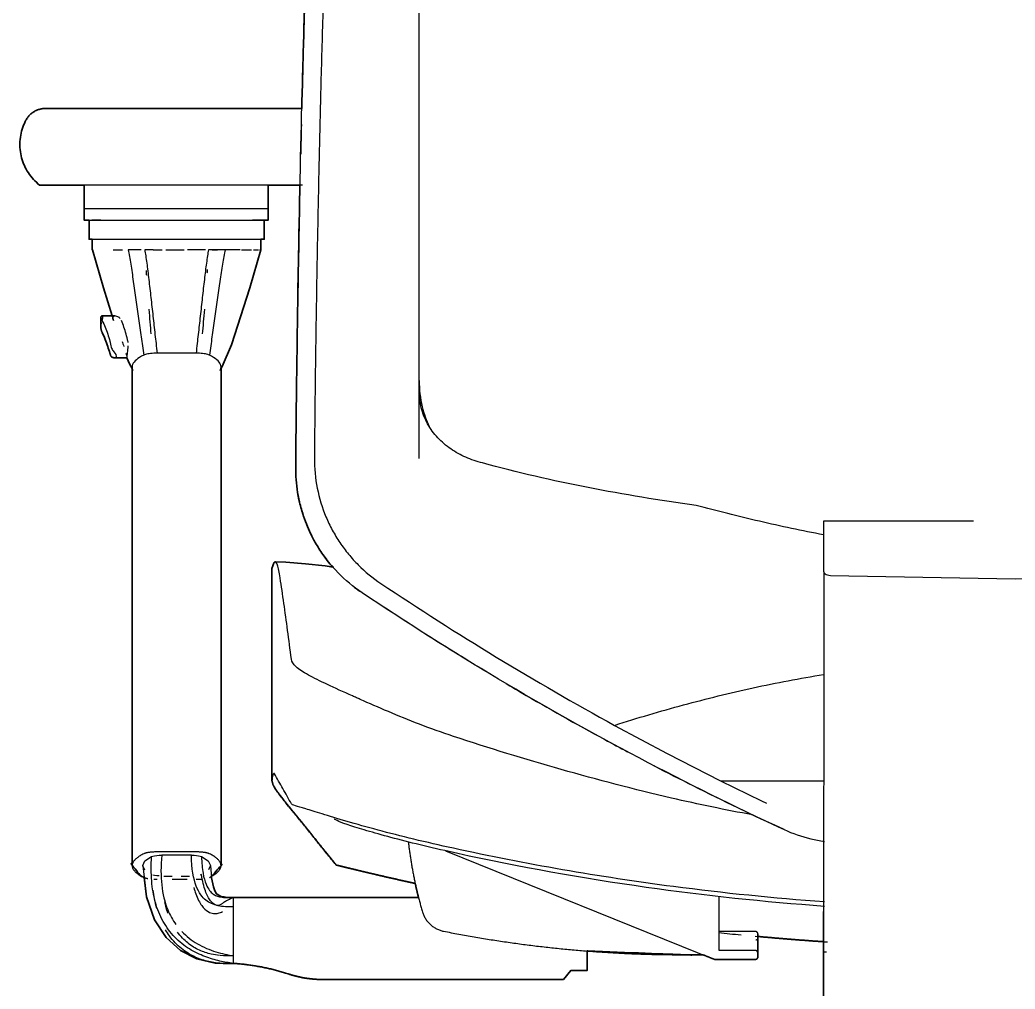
# Model space of a CAD drawing. Header units: millimetres. Extents: x 0 to 2114, y 0 to 2886.
# Drawn here: x 133.4 to 471.1, y 627.8 to 956.9 of the extents above; entities that cross this region are included whole.
import ezdxf

# ---------------------------------------------------------------- set-up
doc = ezdxf.new("R2010")
doc.units = ezdxf.units.MM
doc.layers.add('Blocks', color=7, linetype='Continuous')
doc.layers.add('Blocks$Inner', color=7, linetype='Continuous', lineweight=25, true_color=0x007f00)
doc.layers.add('Blocks$Outline', color=7, linetype='Continuous', lineweight=35, true_color=0xff3f3f)

# ---------------------------------------------------------------- blocks, each defined once
blk = doc.blocks.new('Verus Stool Office Chair Back')
at = {"layer": 'Blocks$Inner'}
for p, q in [((160.8, 888.88), (157.83, 888.88)), ((165.02, 878.82), (166.91, 878.82)), ((166.36, 878.82), (168.23, 878.82)), ((174.52, 878.82), (170.08, 878.82)), ((178.59, 878.82), (175.73, 878.82)), ((178.64, 878.82), (181.66, 878.82)), ((198.67, 878.82), (200.39, 878.82)), ((203.48, 878.82), (203.01, 878.82)), ((208.56, 878.82), (211.92, 878.82)), ((212.62, 878.82), (214.31, 878.82)), ((214.71, 878.82), (215.13, 878.82)), ((160.87, 855.88), (160.87, 852.49)), ((171.46, 839.04), (171.46, 669.74)), ((201.64, 669.74), (201.64, 839.04)), ((268.87, 807.97), (268.87, 831.06)), ((218.92, 770.63), (218.92, 698.6)), ((219.82, 701.04), (219.58, 701.05)), ((195.03, 666.69), (194.6, 666.53)), ((205.73, 655.74), (205.73, 639.08)), ((383.81, 646.59), (383.81, 645.23)), ((205.73, 639.08), (205.72, 636.54)), ((358.41, 639.47), (365.17, 639.47))]:
    blk.add_line(p, q, dxfattribs=at)
for points in [[(228.12, 926.79), (225.67, 926.79), (222.54, 926.79), (218.98, 926.79), (218.76, 926.79), (218.51, 926.79), (218.23, 926.79), (217.92, 926.79), (217.58, 926.79), (217.21, 926.79), (216.81, 926.79), (216.37, 926.79), (215.91, 926.79), (215.42, 926.79), (214.91, 926.79), (214.37, 926.79), (213.8, 926.79), (213.21, 926.79), (212.59, 926.79), (211.95, 926.79), (211.29, 926.79), (210.61, 926.79), (209.91, 926.79), (209.2, 926.79), (208.46, 926.79), (207.71, 926.79), (206.94, 926.79), (206.16, 926.79), (205.37, 926.79), (204.57, 926.79), (203.76, 926.79), (202.94, 926.79), (202.11, 926.79), (201.66, 926.79), (197.26, 926.79), (192.83, 926.79), (188.4, 926.79), (183.96, 926.79), (179.52, 926.79), (175.08, 926.79), (173.81, 926.79), (172.94, 926.79), (172.06, 926.79), (171.2, 926.79), (170.34, 926.79), (169.49, 926.79), (168.65, 926.79), (167.82, 926.79), (167, 926.79), (166.2, 926.79), (165.42, 926.79), (164.65, 926.79), (163.9, 926.79), (163.17, 926.79), (162.46, 926.79), (161.78, 926.79), (161.11, 926.79), (160.47, 926.79), (159.85, 926.79), (159.26, 926.79), (158.7, 926.79), (158.16, 926.79), (157.65, 926.79), (157.18, 926.79), (156.73, 926.79), (156.31, 926.79), (155.93, 926.79), (155.57, 926.79), (155.25, 926.79), (154.96, 926.79), (154.71, 926.79), (154.52, 926.79), (150.01, 926.79), (146.32, 926.79), (144.18, 926.79), (143.06, 926.79), (142.35, 926.79), (142.04, 926.79), (141.73, 926.78), (141.43, 926.76), (141.13, 926.73), (140.84, 926.69), (140.54, 926.64), (140.25, 926.57), (139.96, 926.49), (139.67, 926.41), (139.39, 926.3), (139.11, 926.19), (138.84, 926.07), (138.57, 925.94), (138.31, 925.79), (138.05, 925.64), (137.8, 925.47), (137.56, 925.3), (137.32, 925.12), (137.09, 924.92), (136.87, 924.72), (136.66, 924.51), (136.45, 924.29), (136.26, 924.06), (136.07, 923.83), (135.9, 923.58), (135.73, 923.33), (135.57, 923.08), (135.43, 922.82), (135.18, 922.34), (134.88, 921.71), (134.61, 921.06), (134.37, 920.4), (134.15, 919.74), (133.95, 919.06), (133.79, 918.38), (133.65, 917.69), (133.54, 917), (133.45, 916.3), (133.4, 915.6), (133.37, 914.9), (133.37, 914.2), (133.4, 913.5), (133.46, 912.8), (133.54, 912.1), (133.65, 911.41), (133.79, 910.72), (133.96, 910.04), (134.15, 909.36), (134.38, 908.69), (134.62, 908.04), (134.9, 907.39), (135.2, 906.76), (135.52, 906.13), (135.87, 905.52), (136.25, 904.93), (136.64, 904.35), (137.06, 903.79), (137.5, 903.24), (137.97, 902.71), (138.45, 902.21), (138.96, 901.72), (139.48, 901.25), (140.02, 900.8), (141.2, 900.8)], [(142.04, 926.79), (142.65, 926.79), (144.4, 926.79), (146.64, 926.79), (146.79, 926.79), (147, 926.79), (147.24, 926.79), (147.54, 926.79), (147.88, 926.79), (148.26, 926.79), (148.69, 926.79), (149.16, 926.79), (149.67, 926.79), (150.23, 926.79), (150.83, 926.79), (151.46, 926.79), (152.14, 926.79), (152.85, 926.79), (153.6, 926.79), (154.38, 926.79), (155.2, 926.79), (156.05, 926.79), (156.94, 926.79), (157.85, 926.79), (158.79, 926.79), (159.76, 926.79), (160.76, 926.79), (161.78, 926.79), (162.82, 926.79), (163.88, 926.79), (164.96, 926.79), (166.06, 926.79), (167.18, 926.79), (168.3, 926.79), (169.38, 926.79), (175.36, 926.79), (181.39, 926.79), (187.45, 926.79), (193.53, 926.79), (199.63, 926.79), (205.73, 926.79), (208.63, 926.79), (209.26, 926.79), (209.88, 926.79), (210.51, 926.79), (211.13, 926.79), (211.74, 926.79), (212.35, 926.79), (212.95, 926.79), (213.55, 926.79), (214.13, 926.79), (214.71, 926.79), (215.27, 926.79), (215.83, 926.79), (216.37, 926.79), (216.9, 926.79), (217.41, 926.79), (217.91, 926.79), (218.39, 926.79), (218.85, 926.79), (219.3, 926.79), (219.73, 926.79), (220.14, 926.79), (220.54, 926.79), (220.91, 926.79), (221.26, 926.79), (221.59, 926.79), (221.9, 926.79), (222.18, 926.79), (222.45, 926.79), (222.69, 926.79), (222.9, 926.79), (223.1, 926.79), (223.27, 926.79), (223.41, 926.79), (223.48, 926.79), (226.42, 926.79), (229.03, 926.79)], [(229.31, 900.8), (220.94, 900.8), (201.97, 900.8), (173.61, 900.8), (152.56, 900.8), (142.18, 900.8), (140.55, 900.8)], [(155.13, 900.8), (155.13, 892.85), (155.13, 888.88), (157.09, 888.88), (215.7, 888.88), (217.66, 888.88), (217.66, 892.85), (217.66, 900.8)], [(155.13, 892.85), (161.43, 892.85), (211.36, 892.85), (217.66, 892.85)], [(156.82, 888.88), (156.82, 882.4), (216.27, 882.4), (216.27, 888.88), (212.29, 888.88)], [(157.95, 882.4), (157.95, 878.82), (158.07, 878.82)], [(215.13, 882.4), (215.13, 878.82), (211.35, 865.92), (205.15, 846.5), (202.03, 839.16), (201.39, 838), (201.24, 837.76)], [(157.96, 878.82), (161.74, 865.92), (165.11, 854.82)], [(182.86, 878.82), (185.95, 878.82), (189.12, 878.82)], [(196.4, 878.82), (193.38, 878.82), (190.23, 878.82)], [(208.08, 878.82), (203.01, 878.82), (197.37, 878.82)], [(165.55, 856.35), (161.25, 856.35)], [(161.36, 854.96), (161.56, 855.92), (161.36, 856.33)], [(165.22, 844.18), (165.87, 843.24), (166.09, 842.58), (165.87, 842.22), (165.22, 842.16)], [(171.85, 837.76), (170.6, 840.09), (169.66, 842.15), (165.22, 842.16)], [(456.99, 786.66), (406.12, 786.66), (406.12, 769.72), (406.18, 769.4), (406.12, 624.53), (406.12, 613.13), (536.12, 613.13), (536.12, 624.53), (536.12, 769.72)], [(406.18, 769.4), (406.36, 769.11), (406.64, 768.84), (407.01, 768.61), (407.46, 768.44), (407.96, 768.32), (408.5, 768.26), (471.12, 767.11), (533.74, 768.26), (534.28, 768.32), (534.79, 768.44), (535.24, 768.61), (535.61, 768.84), (535.89, 769.11), (536.06, 769.4), (536.12, 769.72), (536.12, 786.66), (483.31, 786.66)], [(239.86, 771.04), (237.01, 771.48), (230.35, 772.24), (223.67, 772.74), (219.99, 772.89)], [(335.2, 717.35), (353.07, 707.78), (371.11, 698.56), (406.12, 698.56)], [(371.11, 698.56), (385.03, 691.75), (386.73, 690.94)], [(175.04, 669.74), (175.81, 671.3), (178.06, 672.79), (178.5, 672.95), (179.09, 673.08), (179.81, 673.18), (180.63, 673.25), (181.49, 673.28)], [(191.6, 673.28), (192.47, 673.25), (193.28, 673.18), (194, 673.08), (194.6, 672.95), (195.03, 672.79)], [(195.03, 672.79), (197.29, 671.3), (198.05, 669.74), (197.42, 668.32)], [(277.76, 674.79), (369.14, 637.87), (382.93, 637.87)], [(175.81, 668.18), (175.04, 669.69), (176.31, 659.18), (179.07, 651.27), (182.99, 645.29), (187.82, 640.92), (193.4, 638.05), (199.63, 636.62), (205.24, 636.5), (205.73, 636.54)], [(198.05, 669.77), (198.36, 665.61), (199.03, 662.51), (199.42, 661.47), (199.79, 660.71), (200.14, 660.19), (200.29, 660.02), (201.23, 659.44), (201.67, 659.3), (202.16, 659.18), (202.68, 659.08), (203.71, 658.96), (205.72, 658.92), (268.82, 658.92)], [(180.63, 666.23), (179.81, 666.3), (179.09, 666.4), (178.5, 666.53)], [(383.05, 640.88), (370.66, 640.88), (370.66, 659.31)], [(407.14, 640.39), (406.12, 640.39), (406.12, 652.75), (406.12, 654.17)], [(383.05, 647.35), (370.66, 647.35)], [(383.81, 638.76), (383.81, 640.11), (383.81, 646.59)], [(325.89, 641.07), (325.89, 634.07), (320.39, 634.07), (317.88, 631.07), (236.05, 631.07)]]:
    blk.add_lwpolyline(points, dxfattribs=at)
for centre, radius, start, end in [((471.12, 1594.78), 953.11, 256.01158, 257.66609), ((471.12, 1594.78), 953.11, 263.94292, 264.39958), ((471.12, 1594.78), 953.11, 264.69152, 266.16848), ((200.99, 560.79), 75.89, 71.8157, 86.422)]:
    blk.add_arc(centre, radius, start, end, dxfattribs=at)
at = {"layer": 'Blocks$Inner', "extrusion": (0, 0, -1)}
blk.add_arc((-236.05, 667.5), 36.43, 270, 288.1843, dxfattribs=at)
at = {"layer": 'Blocks$Inner'}
for points, knots in [([(251.31, 1263.99), (250.58, 1253.54), (249.15, 1232.65), (247.15, 1201.34), (245.59, 1175.23), (244.41, 1154.41), (243.57, 1138.87), (242.75, 1123.3), (241.7, 1102.34), (240.45, 1075.8), (239.32, 1049.3), (238.49, 1028.06), (237.77, 1008.92), (237.15, 990.83), (236.61, 973.79), (236.22, 960.99), (235.85, 948.16), (235.51, 935.31), (235.19, 922.46), (234.89, 909.63), (234.62, 896.82), (234.36, 884), (234.13, 871.21), (233.85, 854.25), (233.56, 833.21), (233.39, 816.51), (233.32, 808.19)], [6, 6, 6, 6, 6.069444, 6.138889, 6.208333, 6.243056, 6.277778, 6.3125, 6.347222, 6.416667, 6.486111, 6.520833, 6.555556, 6.611111, 6.638889, 6.666667, 6.694444, 6.722222, 6.75, 6.777778, 6.805556, 6.833333, 6.861111, 6.888889, 6.944444, 7, 7, 7, 7]), ([(226.97, 805.01), (227.05, 814.31), (227.25, 833.12), (227.81, 871.76), (228.61, 911.34), (229.66, 951.08), (230.26, 970.82), (230.58, 980.66)], [2, 2, 2, 2, 2.166667, 2.333333, 2.666667, 2.833333, 3, 3, 3, 3]), ([(268.87, 831.06), (268.87, 835.6), (268.87, 844.71), (268.87, 858.51), (268.87, 872.36), (268.87, 887.7), (268.87, 904.85), (268.87, 929.45), (268.87, 948.15), (268.87, 960.63)], [23.092687, 23.092687, 23.092687, 23.092687, 23.19983, 23.306973, 23.414116, 23.521259, 23.664116, 23.806973, 24.092687, 24.092687, 24.092687, 24.092687]), ([(170.08, 878.82), (170.38, 877.41), (170.97, 874.08), (172.16, 866.16), (173.34, 857.46), (174.53, 849.19), (175.12, 845.19), (175.42, 843.04)], [4.43492, 4.43492, 4.43492, 4.43492, 4.601587, 4.768253, 5.101587, 5.268253, 5.43492, 5.43492, 5.43492, 5.43492]), ([(203.01, 878.82), (202.71, 877.41), (202.12, 874.08), (200.93, 866.16), (199.75, 857.46), (198.56, 849.19), (197.97, 845.19), (197.67, 843.04)], [0, 0, 0, 0, 0.166667, 0.333333, 0.666667, 0.833333, 1, 1, 1, 1]), ([(161.36, 856.33), (161.28, 856.36), (161.17, 856.35), (161.02, 856.27), (160.9, 856.13), (160.87, 855.96), (160.87, 855.83)], [2, 2, 2, 2, 2.333333, 2.5, 2.666667, 3, 3, 3, 3]), ([(165.11, 854.82), (164.96, 855.3), (164.87, 855.9), (165.15, 856.29), (165.41, 856.35), (165.55, 856.35)], [2, 2, 2, 2, 2.2125046, 2.3375046, 2.4422706, 2.4422706, 2.4422706, 2.4422706]), ([(160.87, 852.34), (160.87, 852.7), (160.9, 853.21), (161.02, 853.82), (161.09, 854.1), (161.13, 854.23)], [6, 6, 6, 6, 6.3333333, 6.5, 6.6666667, 6.6666667, 6.6666667, 6.6666667]), ([(268.87, 834.43), (268.87, 831.4), (269.52, 825.99), (271.26, 820.92), (272.24, 818.76)], [-1, -1, -1, -1, -0.8, -0.6400054, -0.6400054, -0.6400054, -0.6400054]), ([(290.38, 806.43), (288.42, 806.93), (284.66, 808.21), (280.37, 810.56), (277.27, 812.93), (274.45, 815.61), (271.54, 819.56), (269.35, 825.09), (268.87, 829.02), (268.87, 831.06)], [1, 1, 1, 1, 1.166667, 1.333333, 1.416667, 1.5, 1.666667, 1.833333, 2, 2, 2, 2]), ([(233.32, 808.19), (233.29, 804.67), (233.96, 797.73), (236.46, 789.61), (239.33, 783.59), (241.9, 779.35), (244.85, 775.4), (249.26, 770.54), (253.1, 767.38), (255.84, 765.54)], [7, 7, 7, 7, 7.2, 7.4, 7.5, 7.6, 7.7, 7.8, 8, 8, 8, 8]), ([(228.03, 794.22), (228.15, 793.67), (228.46, 792.3), (228.82, 790.96), (229.06, 790.15)], [0.2164607, 0.2164607, 0.2164607, 0.2164607, 0.25, 0.30100723, 0.30100723, 0.30100723, 0.30100723]), ([(231.64, 783.28), (231.99, 782.54), (232.62, 781.25), (233.31, 779.98), (233.62, 779.44)], [0.4502488, 0.4502488, 0.4502488, 0.4502488, 0.5, 0.53868429, 0.53868429, 0.53868429, 0.53868429]), ([(291.7, 735.54), (286.68, 738.56), (272.65, 747.17), (258.55, 756.3), (249.49, 762.37)], [-0.7800486, -0.7800486, -0.7800486, -0.7800486, -0.5, 0, 0, 0, 0]), ([(303.51, 728.52), (312.72, 723.14), (324.65, 716.4), (337.02, 709.74), (339.61, 708.36)], [1, 1, 1, 1, 1.3333333, 1.421007, 1.421007, 1.421007, 1.421007]), ([(382.04, 686.95), (372.8, 688.64), (350.89, 693.21), (316.92, 702.15), (292.52, 709.6), (280.49, 713.59)], [-4.2720679, -4.2720679, -4.2720679, -4.2720679, -4.2, -4.1, -4, -4, -4, -4]), ([(348.5, 703.67), (352.89, 701.39), (367.39, 693.97), (382.21, 686.82), (392.7, 681.97)], [0.5205233, 0.5205233, 0.5205233, 0.5205233, 0.6666667, 1, 1, 1, 1]), ([(281.95, 673.83), (277.99, 674.71), (270.35, 676.44), (260.18, 679.02), (251.7, 681.37), (243.13, 684.02), (240.27, 685.22), (240.18, 685.58)], [0, 0, 0, 0, 0.166667, 0.333333, 0.5, 0.666667, 1, 1, 1, 1]), ([(392.7, 681.97), (395.57, 680.64), (400.09, 679.06), (404.85, 678.17), (406.42, 677.96)], [1, 1, 1, 1, 1.5, 1.7441012, 1.7441012, 1.7441012, 1.7441012]), ([(406.41, 657.41), (389.23, 658.66), (346.52, 663), (304.9, 670.27), (280.49, 675.62)], [-0.3332977, -0.3332977, -0.3332977, -0.3332977, -0.2, 0, 0, 0, 0]), ([(181.49, 673.28), (181.17, 669.56), (181.17, 662.89), (182.95, 655.31), (185.22, 651.24), (186.32, 649.72)], [15.1464426, 15.1464426, 15.1464426, 15.1464426, 15.3131093, 15.4797759, 15.598851, 15.598851, 15.598851, 15.598851]), ([(205.73, 655.74), (204.84, 655.71), (203.07, 655.72), (200.56, 656.05), (198.36, 656.75), (196.47, 657.88), (194.74, 659.66), (192.63, 663.48), (191.63, 668.61), (191.6, 673.28)], [14.073221, 14.073221, 14.073221, 14.073221, 14.198221, 14.323221, 14.448221, 14.573221, 14.698221, 14.823221, 15.073221, 15.073221, 15.073221, 15.073221]), ([(406.41, 655.9), (386.04, 657.37), (343.68, 661.89), (302.75, 669.27), (281.95, 673.83)], [-0.7656602, -0.7656602, -0.7656602, -0.7656602, -0.4, 0, 0, 0, 0]), ([(192.4, 662.26), (192.6, 661.51), (193.39, 659.02), (195.05, 655.86), (197.29, 653.87), (199.17, 653.37), (200.68, 653.54), (201.64, 653.92), (202.16, 654.14)], [0.0766358, 0.0766358, 0.0766358, 0.0766358, 0.125, 0.25, 0.375, 0.5, 0.625, 0.75, 0.75, 0.75, 0.75]), ([(178.48, 661.44), (178.61, 660.42), (178.94, 658.31), (179.4, 656.34), (179.69, 655.32)], [0.0776298, 0.0776298, 0.0776298, 0.0776298, 0.125, 0.1793818, 0.1793818, 0.1793818, 0.1793818]), ([(205.73, 658.92), (205.74, 658.92), (205.76, 658.88), (205.76, 658.74), (205.76, 658.61), (205.75, 658.46), (205.74, 658.33), (205.74, 658.22), (205.73, 658.11), (205.73, 657.99), (205.73, 657.86), (205.74, 657.72), (205.74, 657.58), (205.75, 657.43), (205.76, 657.28), (205.76, 657.07), (205.76, 656.79), (205.75, 656.33), (205.74, 655.98), (205.73, 655.74)], [13.073221, 13.073221, 13.073221, 13.073221, 13.216078, 13.287507, 13.358936, 13.430364, 13.466078, 13.501793, 13.537507, 13.573221, 13.608936, 13.64465, 13.680364, 13.716078, 13.751793, 13.787507, 13.858936, 13.930364, 14.073221, 14.073221, 14.073221, 14.073221]), ([(205.72, 636.54), (203.3, 636.42), (199.11, 636.51), (192.84, 638.48), (188.12, 641.3), (184.79, 644.76), (183.18, 647.22), (182.75, 647.94)], [2.54, 2.54, 2.54, 2.54, 2.7898276, 2.9148785, 3.0399293, 3.1649801, 3.2138701, 3.2138701, 3.2138701, 3.2138701]), ([(201.13, 639.2), (200.21, 639.3), (197.96, 639.66), (194.27, 640.84), (190.28, 643.24), (187.9, 645.72), (186.85, 647.17)], [-0.8407628, -0.8407628, -0.8407628, -0.8407628, -0.75, -0.625, -0.5, -0.375, -0.375, -0.375, -0.375]), ([(188.28, 647.38), (189.88, 645.71), (193.75, 642.78), (199.98, 640.26), (203.93, 639.41), (205.73, 639.08)], [-0.4828181, -0.4828181, -0.4828181, -0.4828181, -0.3333333, -0.1666667, 0, 0, 0, 0])]:
    blk.add_open_spline(points, degree=3, knots=knots, dxfattribs=at)
for points in [[(229.84, 956.86), (229.79, 954.93), (229.73, 953), (229.68, 951.07)], [(228.89, 921.3), (228.81, 917.97), (228.73, 914.64), (228.66, 911.3)], [(175.73, 878.82), (175.96, 877.56), (176.42, 874.47), (177.12, 868.78), (177.82, 862.57), (178.52, 856.27), (179.22, 850.05), (179.68, 845.95), (179.92, 843.68)], [(197.37, 878.82), (197.13, 877.56), (196.67, 874.47), (195.97, 868.78), (195.27, 862.57), (194.57, 856.27), (193.87, 850.05), (193.41, 845.95), (193.18, 843.68)], [(176.18, 871.76), (176.22, 871.21), (176.25, 870.68), (176.29, 870.14)], [(196.93, 872.1), (196.91, 871.69), (196.88, 871.28), (196.85, 870.88)], [(177.12, 858.65), (177.36, 855.65), (177.59, 852.84), (177.82, 850.24)], [(195.97, 858.65), (195.74, 855.65), (195.5, 852.84), (195.27, 850.24)], [(160.87, 855.83), (160.87, 855.81), (160.88, 855.76), (160.9, 855.67), (160.92, 855.55), (160.97, 855.41), (161.03, 855.26), (161.08, 855.15), (161.11, 855.09)], [(161.11, 855.09), (161.14, 855.04), (161.2, 854.93), (161.26, 854.82), (161.29, 854.76)], [(161.29, 854.76), (161.64, 854.08), (162.3, 852.62), (163.2, 850.23), (163.69, 848.56), (163.91, 847.73)], [(167.02, 855.83), (166.44, 856.14), (165.98, 856.32), (165.63, 856.35)], [(167.42, 855.44), (167.35, 855.53), (167.22, 855.69), (167.09, 855.79), (167.02, 855.83)], [(170.01, 847.73), (169.84, 848.55), (169.44, 850.22), (168.7, 852.62), (168.12, 854.08), (167.81, 854.76)], [(161.11, 851.17), (161.08, 851.24), (161.03, 851.39), (160.97, 851.6), (160.92, 851.81), (160.9, 852), (160.88, 852.18), (160.87, 852.29), (160.87, 852.34)], [(161.29, 850.77), (161.26, 850.84), (161.2, 850.97), (161.14, 851.1), (161.11, 851.17)], [(163.91, 843.74), (163.69, 844.46), (163.2, 845.98), (162.3, 848.38), (161.64, 849.98), (161.29, 850.77)], [(163.91, 847.73), (163.95, 847.57), (164.03, 847.25), (164.13, 846.81), (164.18, 846.54), (164.21, 846.42)], [(164.21, 846.42), (164.22, 846.38), (164.24, 846.28), (164.26, 846.2), (164.27, 846.16)], [(164.27, 846.16), (164.33, 845.9), (164.49, 845.41), (164.81, 844.75), (165.07, 844.36), (165.22, 844.18)], [(168.05, 847.72), (168.26, 847.13), (168.45, 846.55), (168.64, 845.98)], [(169.63, 842.67), (169.63, 842.34), (169.65, 841.99), (169.76, 842.42), (169.89, 843.79), (170.05, 845.28), (170.15, 846.16)], [(170.1, 847.28), (170.07, 847.42), (170.05, 847.58), (170.01, 847.73)], [(164.21, 842.79), (164.18, 842.86), (164.13, 843.02), (164.03, 843.34), (163.95, 843.6), (163.91, 843.74)], [(164.27, 842.67), (164.26, 842.68), (164.24, 842.72), (164.22, 842.77), (164.21, 842.79)], [(165.22, 842.16), (165.07, 842.18), (164.81, 842.24), (164.49, 842.4), (164.33, 842.57), (164.27, 842.67)], [(169.37, 843.74), (169.45, 843.48), (169.58, 843.01), (169.63, 842.74), (169.63, 842.67)], [(175.42, 843.04), (174.38, 842.54), (172.69, 841.5), (171.4, 839.87), (171.4, 838.77), (171.62, 838.22)], [(179.92, 843.68), (179.53, 843.69), (178.77, 843.67), (177.69, 843.57), (176.74, 843.44), (175.95, 843.27), (175.57, 843.12), (175.42, 843.04)], [(197.67, 843.04), (197.52, 843.12), (197.14, 843.27), (196.35, 843.44), (195.4, 843.57), (194.32, 843.67), (193.56, 843.69), (193.18, 843.68)], [(201.48, 838.22), (201.69, 838.77), (201.69, 839.87), (200.4, 841.5), (198.72, 842.54), (197.67, 843.04)], [(227.62, 796.46), (227.39, 797.87), (227.05, 800.71), (226.96, 803.58), (226.97, 805.01)], [(362.91, 792.04), (350.56, 793.71), (326.11, 797.68), (302.2, 803.2), (290.38, 806.43)], [(249.49, 762.37), (246.52, 764.36), (241.06, 768.93), (234.57, 777.18), (229.94, 786.45), (228.16, 793.1), (227.62, 796.46)], [(406.13, 782.04), (398.81, 783.42), (384.28, 786.48), (369.99, 790.1), (362.91, 792.04)], [(221.68, 767.39), (221.38, 769.36), (220.77, 772.25), (219.85, 773.39), (219.24, 772.02), (218.92, 770.63)], [(237.69, 773.36), (238.29, 772.58), (238.92, 771.82), (239.57, 771.08)], [(225.51, 739.81), (225.09, 743.16), (224.24, 749.67), (222.96, 758.86), (222.11, 764.61), (221.68, 767.39)], [(246.42, 764.6), (247.14, 764.03), (247.88, 763.49), (248.63, 762.96)], [(255.84, 765.54), (268.74, 756.91), (294.88, 740.23), (321.66, 724.77), (335.2, 717.35)], [(392.7, 681.97), (376.1, 689.64), (343.32, 705.85), (295.56, 732.66), (264.67, 752.2), (249.49, 762.37)], [(246.27, 727.33), (243.13, 728.73), (237.41, 731.32), (230.87, 734.49), (226.69, 737.29), (225.61, 739), (225.51, 739.81)], [(335.2, 717.35), (342.93, 719.85), (358.49, 724.47), (382.15, 730.29), (398.1, 733.31), (406.12, 734.62)], [(298.39, 731.54), (300.1, 730.53), (301.8, 729.52), (303.51, 728.52)], [(248.89, 726.16), (248.45, 726.35), (247.56, 726.74), (246.69, 727.13), (246.27, 727.33)], [(280.49, 713.59), (276.54, 714.93), (268.84, 717.64), (258.25, 722.09), (251.86, 724.81), (248.89, 726.16)], [(219.74, 700.91), (219.6, 701.14), (219.33, 701.03), (219.07, 699.79), (218.94, 698.88)], [(225.51, 690.7), (224.55, 692.44), (222.62, 695.88), (220.7, 699.25), (219.74, 700.91)], [(218.92, 698.6), (219.16, 697.41), (219.35, 696.98), (219.63, 696.51)], [(219.63, 696.51), (220.25, 695.43), (222.26, 692.68), (227.22, 686.61), (231.41, 681.5), (233.65, 678.66)], [(235.9, 687.33), (233.75, 687.99), (230.05, 689.11), (226.52, 690.08), (225.61, 690.54), (225.51, 690.7)], [(280.49, 675.62), (275.87, 676.64), (266.88, 678.69), (254.63, 681.82), (244.05, 684.78), (238.35, 686.51), (235.9, 687.33)], [(233.65, 678.66), (234.75, 677.25), (237.04, 674.4), (239.48, 671.44), (240.73, 669.93)], [(205.73, 636.54), (204.32, 636.73), (201.27, 637.23), (196.19, 638.67), (190.84, 641.2), (185.77, 645.2), (181.73, 650.64), (179.13, 657.11), (177.9, 664.38), (177.88, 669.85), (178.06, 672.79)], [(195.03, 672.79), (195.06, 670.6), (195.42, 666.88), (196.51, 663.17), (197.76, 661.08), (198.88, 660.05), (200.02, 659.46), (201.5, 659.05), (203.44, 658.84), (204.95, 658.87), (205.73, 658.92)], [(205.73, 658.92), (205.13, 658.61), (204.05, 658.07), (202.8, 657.38), (201.94, 656.75), (201.14, 656.18), (199.88, 656.13), (198.09, 657.47), (196.24, 660.81), (195.33, 664.49), (195.03, 666.69)], [(183.6, 653.53), (183.17, 654.75), (182.8, 656.06), (182.5, 657.46)], [(205.73, 639.08), (204.37, 639.02), (202.9, 639.03), (201.37, 639.18)], [(205.73, 639.08), (205.73, 638.89), (205.73, 638.7), (205.73, 638.51)]]:
    blk.add_open_spline(points, degree=3, dxfattribs=at)
for points, weights in [([(186.55, 843.71), (183.23, 843.71), (179.92, 843.68)], [1, 0.99317289703, 0.986664062507]), ([(193.18, 843.68), (189.86, 843.71), (186.55, 843.71)], [0.986664062507, 0.99317289703, 1]), ([(265.2, 677.73), (266.58, 665.65), (270.01, 653.97)], [0.95764130181, 0.929604523023, 0.909119639125]), ([(175.42, 673.74), (171.46, 671.82), (171.46, 669.74)], [0.884987526547, 0.921401917696, 1]), ([(179.92, 674.38), (176.69, 674.36), (175.42, 673.74)], [0.986664062509, 0.788867851577, 0.884987526547]), ([(197.67, 673.74), (196.4, 674.36), (193.18, 674.38)], [0.884987526547, 0.788867851577, 0.986664062509]), ([(201.64, 669.74), (201.64, 671.82), (197.67, 673.74)], [1, 0.921401917696, 0.884987526547]), ([(171.46, 669.74), (171.46, 667.65), (175.42, 665.74)], [0.999992704843, 0.921393771713, 0.884981544529]), ([(197.67, 665.74), (201.64, 667.65), (201.64, 669.74)], [0.884981544529, 0.921393771713, 0.999992704843]), ([(175.42, 665.74), (175.88, 665.52), (176.77, 665.36)], [0.884981544529, 0.847503425138, 0.854718017764]), ([(182.27, 666.2), (183.68, 666.19), (185.1, 666.19)], [0.989034728519, 0.992584700584, 0.996227691375]), ([(188.06, 666.19), (189.47, 666.19), (190.89, 666.2)], [0.996066388456, 0.99242055323, 0.988867987493]), ([(178.79, 665.14), (179.34, 665.11), (179.92, 665.1)], [0.915635766464, 0.944611153811, 0.987110074371]), ([(193.17, 665.1), (194.34, 665.11), (195.38, 665.22)], [0.987110074371, 0.904641895759, 0.87309591955]), ([(270.01, 653.97), (271.6, 648.56), (277.14, 647.46)], [0.909119639125, 0.787433852065, 0.932230528076]), ([(277.14, 647.46), (317.39, 639.47), (358.41, 639.47)], [0.932230528076, 0.960893970162, 1]), ([(383.81, 646.59), (383.81, 647.35), (383.05, 647.35)], [1, 0.707106781187, 1]), ([(383.81, 645.23), (383.81, 644.55), (383.16, 644.38)], [1, 0.758819045103, 0.914835766825]), ([(382.93, 637.87), (383.81, 637.87), (383.81, 638.76)], [1, 0.707106781187, 1]), ([(383.81, 640.11), (383.81, 640.88), (383.05, 640.88)], [1, 0.707106781187, 1])]:
    blk.add_rational_spline(points, weights, degree=2, dxfattribs=at)
for points, weights, knots in [([(193.18, 674.38), (189.86, 674.4), (186.55, 674.4), (183.23, 674.4), (179.92, 674.38)], [0.986664062509, 0.993172897031, 1, 0.993172897031, 0.986664062509], [1.53418234, 1.53418234, 1.53418234, 1.57079633, 1.57079633, 1.60741031, 1.60741031, 1.60741031]), ([(191.6, 673.28), (189.07, 673.29), (186.55, 673.29), (184.02, 673.29), (181.49, 673.28)], [0.986665249208, 0.993173519393, 1, 0.993173519393, 0.986665249208], [15.0732213, 15.0732213, 15.0732213, 15.10983195, 15.10983195, 15.14644259, 15.14644259, 15.14644259]), ([(185.06, 665.08), (185.8, 665.08), (186.55, 665.08), (188.35, 665.08), (190.15, 665.09)], [0.997046682518, 0.998515820467, 1, 0.99639975517, 0.992888018793], [4.70442927, 4.70442927, 4.70442927, 4.71238898, 4.71238898, 4.73169722, 4.73169722, 4.73169722])]:
    blk.add_rational_spline(points, weights, degree=2, knots=knots, dxfattribs=at)
at = {"layer": 'Blocks$Outline'}
for points in [[(228.12, 926.79), (225.67, 926.79), (222.54, 926.79), (218.98, 926.79), (218.76, 926.79), (218.51, 926.79), (218.23, 926.79), (217.92, 926.79), (217.58, 926.79), (217.21, 926.79), (216.81, 926.79), (216.37, 926.79), (215.91, 926.79), (215.42, 926.79), (214.91, 926.79), (214.37, 926.79), (213.8, 926.79), (213.21, 926.79), (212.59, 926.79), (211.95, 926.79), (211.29, 926.79), (210.61, 926.79), (209.91, 926.79), (209.2, 926.79), (208.46, 926.79), (207.71, 926.79), (206.94, 926.79), (206.16, 926.79), (205.37, 926.79), (204.57, 926.79), (203.76, 926.79), (202.94, 926.79), (202.11, 926.79), (201.66, 926.79), (197.26, 926.79), (192.83, 926.79), (188.4, 926.79), (183.96, 926.79), (179.52, 926.79), (175.08, 926.79), (173.81, 926.79), (172.94, 926.79), (172.06, 926.79), (171.2, 926.79), (170.34, 926.79), (169.49, 926.79), (168.65, 926.79), (167.82, 926.79), (167, 926.79), (166.2, 926.79), (165.42, 926.79), (164.65, 926.79), (163.9, 926.79), (163.17, 926.79), (162.46, 926.79), (161.78, 926.79), (161.11, 926.79), (160.47, 926.79), (159.85, 926.79), (159.26, 926.79), (158.7, 926.79), (158.16, 926.79), (157.65, 926.79), (157.18, 926.79), (156.73, 926.79), (156.31, 926.79), (155.93, 926.79), (155.57, 926.79), (155.25, 926.79), (154.96, 926.79), (154.71, 926.79), (154.52, 926.79), (150.01, 926.79), (146.32, 926.79), (144.18, 926.79), (143.06, 926.79), (142.35, 926.79), (142.04, 926.79), (141.73, 926.78), (141.43, 926.76), (141.13, 926.73), (140.84, 926.69), (140.54, 926.64), (140.25, 926.57), (139.96, 926.49), (139.67, 926.41), (139.39, 926.3), (139.11, 926.19), (138.84, 926.07), (138.57, 925.94), (138.31, 925.79), (138.05, 925.64), (137.8, 925.47), (137.56, 925.3), (137.32, 925.12), (137.09, 924.92), (136.87, 924.72), (136.66, 924.51), (136.45, 924.29), (136.26, 924.06), (136.07, 923.83), (135.9, 923.58), (135.73, 923.33), (135.57, 923.08), (135.43, 922.82), (135.18, 922.34), (134.88, 921.71), (134.61, 921.06), (134.37, 920.4), (134.15, 919.74), (133.95, 919.06), (133.79, 918.38), (133.65, 917.69), (133.54, 917), (133.45, 916.3), (133.4, 915.6), (133.37, 914.9), (133.37, 914.2), (133.4, 913.5), (133.46, 912.8), (133.54, 912.1), (133.65, 911.41), (133.79, 910.72), (133.96, 910.04), (134.15, 909.36), (134.38, 908.69), (134.62, 908.04), (134.9, 907.39), (135.2, 906.76), (135.52, 906.13), (135.87, 905.52), (136.25, 904.93), (136.64, 904.35), (137.06, 903.79), (137.5, 903.24), (137.97, 902.71), (138.45, 902.21), (138.96, 901.72), (139.48, 901.25), (140.02, 900.8), (141.2, 900.8)], [(229.03, 926.79), (228.12, 926.79)], [(141.2, 900.8), (142.18, 900.8), (152.56, 900.8), (155.13, 900.8)], [(155.13, 900.8), (155.13, 892.85), (155.13, 888.88), (156.82, 888.88)], [(216.27, 888.88), (217.66, 888.88), (217.66, 892.85), (217.66, 900.8)], [(217.66, 900.8), (220.94, 900.8), (228.42, 900.8)], [(156.82, 888.88), (156.82, 882.4), (157.95, 882.4)], [(215.13, 882.4), (216.27, 882.4), (216.27, 888.88)], [(157.95, 882.4), (157.95, 878.82), (157.96, 878.82)], [(215.13, 878.82), (215.13, 882.4)], [(157.96, 878.82), (161.74, 865.92)], [(201.64, 838.45), (202.03, 839.16), (205.15, 846.5), (211.35, 865.92), (215.13, 878.82)], [(161.74, 865.92), (164.64, 856.35)], [(160.87, 855.88), (160.87, 852.49)], [(164.64, 856.35), (161.3, 856.35)], [(165.22, 842.16), (169.66, 842.15), (170.6, 840.09), (171.46, 838.49)], [(218.92, 770.63), (218.92, 698.6)], [(239.56, 771.09), (237.01, 771.48), (230.35, 772.24), (223.67, 772.74), (220, 772.89)], [(175.52, 665.69), (176.31, 659.18)], [(205.71, 658.91), (203.71, 658.96), (202.68, 659.08), (202.16, 659.18), (201.67, 659.3), (201.23, 659.44), (200.29, 660.02), (200.14, 660.19), (199.79, 660.71), (199.42, 661.47), (199.03, 662.51), (198.36, 665.61), (198.33, 666.07)], [(176.31, 659.18), (179.07, 651.27)], [(179.07, 651.27), (182.99, 645.29)], [(182.99, 645.29), (187.82, 640.92)], [(406.12, 643.89), (406.12, 640.39), (406.13, 640.39)], [(187.82, 640.92), (193.4, 638.05)], [(317.88, 631.07), (320.39, 634.07), (325.89, 634.07), (325.89, 640.74)], [(406.13, 640.39), (406.12, 624.53)], [(193.4, 638.05), (199.63, 636.62)], [(199.63, 636.62), (201.26, 636.59)], [(205.24, 636.51), (205.72, 636.54)]]:
    blk.add_lwpolyline(points, dxfattribs=at)
for points, knots in [([(236.49, 1121.79), (236.19, 1115.85), (235.62, 1104.52), (233.38, 1057.78), (231.74, 1016.61), (230.58, 980.66), (230.56, 980.21), (230.31, 972.29), (230.06, 964.36), (229.84, 956.86)], [-5.5731783, -5.5731783, -5.5731783, -5.5731783, -5.5, -5.4338948, -5, -5, -5, -4.9923478, -4.8659402, -4.8659402, -4.8659402, -4.8659402]), ([(229.68, 951.07), (229.68, 951.06), (229.45, 942.98), (229.23, 934.88), (229.03, 926.79)], [-4.8334482, -4.8334482, -4.8334482, -4.8334482, -4.8333333, -4.6974615, -4.6974615, -4.6974615, -4.6974615]), ([(228.42, 900.8), (228.14, 887.84), (227.71, 865.1), (227.25, 833.12), (227.05, 814.31), (226.97, 805.01), (226.96, 803.58), (227.05, 800.71), (227.39, 797.87), (227.62, 796.46), (227.74, 795.71), (227.88, 794.96), (228.03, 794.22)], [-4.551798, -4.551798, -4.551798, -4.551798, -4.333333, -4.166667, -4, -4, -4, -3.5, -3, -3, -3, -2.94419, -2.94419, -2.94419, -2.94419]), ([(161.3, 856.35), (161.28, 856.35), (161.23, 856.35), (161.13, 856.33), (161.02, 856.27), (160.91, 856.14), (160.88, 855.99), (160.88, 855.88), (160.87, 855.88)], [2.075679, 2.075679, 2.075679, 2.075679, 2.1509745, 2.3330369, 2.4997832, 2.6665295, 2.9538545, 2.9538545, 2.9538545, 2.9538545, 2.9538545]), ([(160.87, 852.49), (160.88, 852.49), (160.87, 852.44), (160.87, 852.39), (160.87, 852.34), (160.87, 852.29), (160.88, 852.18), (160.9, 852), (160.92, 851.81), (160.97, 851.6), (161.03, 851.39), (161.08, 851.24), (161.11, 851.17), (161.14, 851.1), (161.2, 850.97), (161.26, 850.84), (161.29, 850.77), (161.64, 849.98), (162.3, 848.38), (163.2, 845.98), (163.69, 844.46), (163.91, 843.74), (163.95, 843.6), (164.03, 843.34), (164.13, 843.02), (164.18, 842.86), (164.21, 842.79), (164.22, 842.77), (164.24, 842.72), (164.26, 842.68), (164.27, 842.67), (164.33, 842.57), (164.49, 842.4), (164.81, 842.24), (165.07, 842.18), (165.22, 842.16)], [-19.0469, -19.0469, -19.0469, -19.0469, -19.0469, -19, -19, -19, -18.833333, -18.666667, -18.5, -18.333333, -18.166667, -18, -18, -18, -17.5, -17, -17, -17, -16.666667, -16.333333, -16, -16, -16, -15.666667, -15.333333, -15, -15, -15, -14.5, -14, -14, -14, -13.666667, -13.333333, -13, -13, -13, -13]), ([(228.03, 794.22), (228.15, 793.67), (228.46, 792.3), (228.82, 790.96), (229.06, 790.15)], [0.2164607, 0.2164607, 0.2164607, 0.2164607, 0.25, 0.30100723, 0.30100723, 0.30100723, 0.30100723]), ([(229.06, 790.15), (229.42, 788.94), (230.2, 786.62), (231.15, 784.36), (231.64, 783.28)], [-2.8419004, -2.8419004, -2.8419004, -2.8419004, -2.75, -2.6633825, -2.6633825, -2.6633825, -2.6633825]), ([(231.64, 783.28), (231.99, 782.54), (232.62, 781.25), (233.31, 779.98), (233.62, 779.44)], [0.4502488, 0.4502488, 0.4502488, 0.4502488, 0.5, 0.53868429, 0.53868429, 0.53868429, 0.53868429]), ([(233.62, 779.44), (234.02, 778.73), (235.28, 776.65), (236.68, 774.65), (237.69, 773.36)], [-2.5586795, -2.5586795, -2.5586795, -2.5586795, -2.5, -2.3826524, -2.3826524, -2.3826524, -2.3826524]), ([(220, 772.89), (219.95, 772.9), (219.59, 772.81), (219.24, 772.02), (218.92, 770.63)], [0.6152551, 0.6152551, 0.6152551, 0.6152551, 0.6666667, 1, 1, 1, 1]), ([(268.65, 658.92), (247.68, 658.92), (226.7, 658.92), (205.73, 658.92), (205.72, 658.92), (205.72, 658.91), (205.71, 658.91)], [0.165576, 0.165576, 0.165576, 0.165576, 63.090557, 63.090557, 63.090557, 63.091405, 63.091405, 63.091405, 63.091405])]:
    blk.add_open_spline(points, degree=3, knots=knots, dxfattribs=at)
for points, degree in [([(229.84, 956.86), (229.79, 954.93), (229.73, 953), (229.68, 951.07)], 3), ([(237.69, 773.36), (238.29, 772.58), (238.92, 771.83), (239.56, 771.09)], 3), ([(383.81, 640.11), (383.81, 642.89), (383.81, 645.68)], 2), ([(201.26, 636.59), (202.67, 636.47), (204, 636.47), (205.24, 636.51)], 3)]:
    blk.add_open_spline(points, degree=degree, dxfattribs=at)
for points, weights, degree, knots in [([(171.46, 838.49), (171.46, 754.12), (171.46, 669.74), (171.46, 669.74), (171.46, 667.65), (175.42, 665.74), (175.47, 665.72), (175.52, 665.69)], [1, 1, 1, 1, 0.921400493474, 0.884988000655, 0.880766430448, 0.877111916297], 2, [0.552422, 0.552422, 0.552422, 169.305137, 169.305226, 169.305226, 169.726766, 169.726766, 169.775638, 169.775638, 169.775638]), ([(198.33, 666.07), (201.64, 667.84), (201.64, 669.74), (201.64, 669.74), (201.64, 754.09), (201.64, 838.45)], [0.891311789909, 0.927912748464, 0.999992704843, 0.999992704843, 0.999992704843, 0.999992704843], 2, [5.896589, 5.896589, 5.896589, 6.283166, 6.283166, 6.283255, 174.992144, 174.992144, 174.992144]), ([(218.92, 698.6), (219.16, 697.41), (219.35, 696.98), (219.63, 696.51), (220.25, 695.43), (222.26, 692.68), (227.22, 686.61), (231.41, 681.5), (233.65, 678.66), (234.75, 677.25), (237.04, 674.4), (239.48, 671.44), (240.73, 669.93), (249.63, 667.72), (258.57, 665.63), (267.53, 663.67)], [1, 1, 1, 1, 1, 1, 1, 1, 1, 1, 1, 1, 1, 0.999930512917, 0.999930512917, 1], 3, [-0.5, -0.5, -0.5, -0.5, 0, 0, 0, 0.333333, 0.666667, 1, 1, 1, 1.5, 2, 2, 2, 29.953102, 29.953102, 29.953102, 29.953102]), ([(325.89, 640.74), (342.13, 639.47), (358.41, 639.47), (361.79, 639.47), (365.17, 639.47)], [0.96992853113, 0.984101254424, 1, 1, 1], 2, [4.627123, 4.627123, 4.627123, 4.712389, 4.712389, 11.47214, 11.47214, 11.47214]), ([(365.17, 639.47), (367.16, 638.67), (369.14, 637.87), (376.03, 637.87), (382.93, 637.87), (383.81, 637.87), (383.81, 638.76), (383.81, 639.43), (383.81, 640.11)], [1, 1, 1, 1, 1, 0.707106781187, 1, 1, 1], 2, [94.277181, 94.277181, 94.277181, 98.551836, 98.551836, 112.344637, 112.344637, 113.915434, 113.915434, 115.271748, 115.271748, 115.271748]), ([(205.72, 636.54), (205.72, 636.54), (205.73, 636.54), (205.73, 636.54), (212.18, 636.13), (218.53, 634.91), (224.68, 632.89), (228.35, 631.69), (232.18, 631.07), (236.05, 631.07), (263.32, 631.07), (290.6, 631.07), (317.88, 631.07)], [1, 1, 1, 1, 0.994591587169, 0.994591587169, 1, 0.99162360127, 0.99162360127, 1, 1, 1, 1], 3, [-30.909242, -30.909242, -30.909242, -30.909242, -30.909013, -30.909013, -30.909013, -11.561635, -11.561635, -11.561635, 0, 0, 0, 81.835501, 81.835501, 81.835501, 81.835501])]:
    blk.add_rational_spline(points, weights, degree=degree, knots=knots, dxfattribs=at)
for points, weights in [([(267.53, 663.67), (268.05, 661.28), (268.65, 658.92)], [0.927005854024, 0.922314509139, 0.917922796367]), ([(383.81, 645.68), (394.96, 644.65), (406.12, 643.89)], [0.999994295485, 0.99992401694, 0.999991601058])]:
    blk.add_rational_spline(points, weights, degree=2, dxfattribs=at)

msp = doc.modelspace()

# ---------------------------------------------------------------- block references
at = {"layer": 'Blocks'}
msp.add_blockref('Verus Stool Office Chair Back', (0, 0), dxfattribs=at)

doc.saveas('drawing.dxf')
